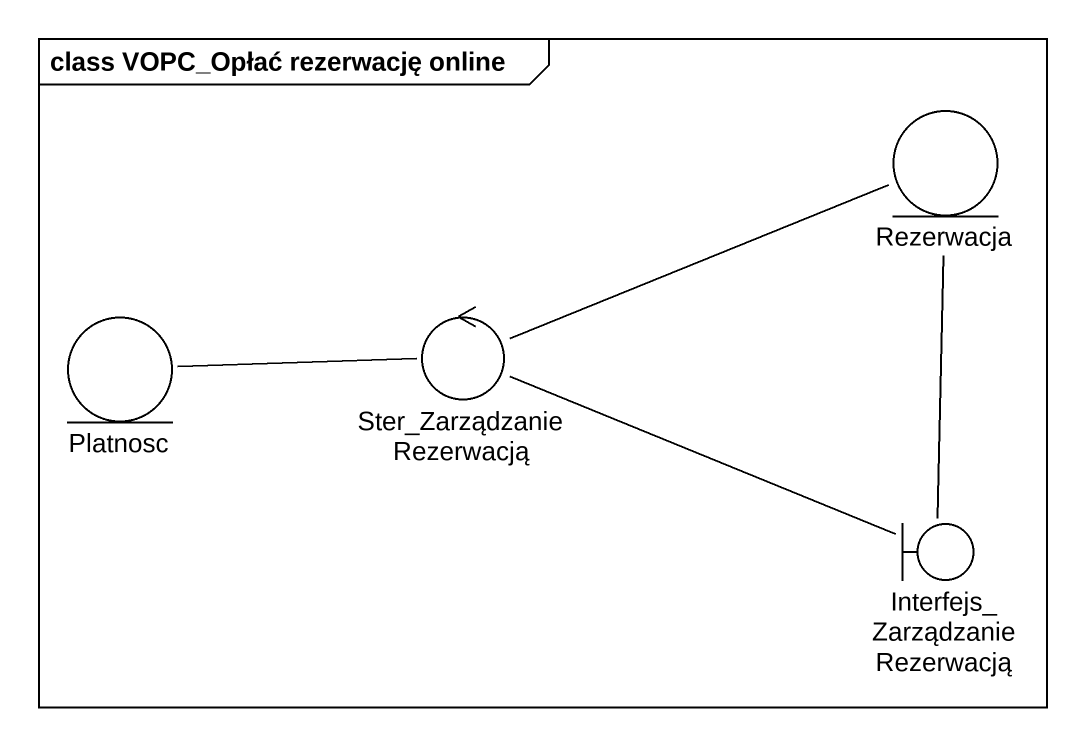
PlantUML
@startuml
mainframe class VOPC_Opłać rezerwację online
entity Rezerwacja
entity Platnosc
control Ster_ZarządzanieRezerwacją
boundary "Interfejs_ZarządzanieRezerwacją" as Interfejs
Rezerwacja -left- Ster_ZarządzanieRezerwacją
Ster_ZarządzanieRezerwacją -left- Platnosc
Ster_ZarządzanieRezerwacją -right- Interfejs
Interfejs -up- Rezerwacja
@enduml
